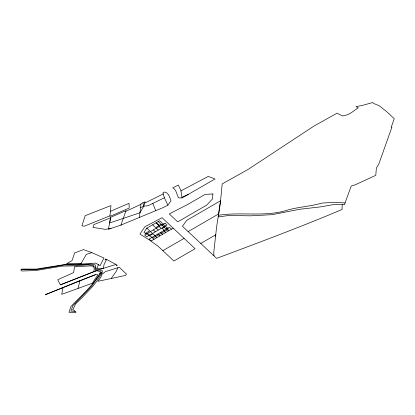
<?xml version="1.0" encoding="UTF-8"?>
<svg xmlns="http://www.w3.org/2000/svg" width="415" height="415" viewBox="0 0 415 415"><rect width="100%" height="100%" fill="white"/><g stroke="black" fill="none" stroke-linecap="round" stroke-linejoin="round"><path stroke-width="0.62" d="M342.188 204.642L342.059 209.492L341.633 209.663C300.46 227.078 258.519 242.682 216.651 258.358L182.46 226.268L186.755 220.324L220.567 200.767L222.196 183.902L247.957 169.512L313.896 126.119L337.047 113.165L342.577 115.987L347.812 114.67L351.443 112.605L358.244 107.755L355.914 106.655L362.238 105.431L372.722 102.547L373.692 103.47L379.149 105.721L386.458 111.459L394.25 118.737L391.179 127.317L391.947 127.057L378.729 164.267L376.384 167.997L375.777 175.322L354.296 185.23L353.798 185.074L351.163 186.159L344.45 204.637L333.722 204.559L320.359 206.893L299.526 209.3L271.986 214.68L250.686 215.821L228.572 215.51L218.316 216.936L220.567 200.767L216.526 227.653L213.73 252.709L213.99 255.863M110.421 211.287L129.018 203.319L129.221 208.055L109.923 216.402L110.971 205.555L85.205 215.686L81.926 225.796L84.359 226.175L109.98 215.81M215.65 236.545L215.821 234.74L200.772 243.455M111.049 228.437L105.374 229.324L93.048 227.43L93.852 224.614L110.597 217.839L109.586 222.985L140 212.745L143.818 206.182L145.068 201.757L141.033 203.739L139.414 217.419L120.915 225.096L108.414 229.298L110.701 217.284L126.004 210.633L120.915 225.096M99.776 273.34L102.391 272.479L96.488 281.593L92.96 286.122L82.237 297.498L75.618 303.853L72.692 309.948L73.865 310.083L76.059 312.454L69.056 312.324L70.716 306.835C81.112 295.537 93.474 285.52 100.695 271.742L96.55 270.725L95.139 269.6L95.211 267.395L93.65 266.306L90.294 265.901L74.441 266.835L73.657 272.598L57.732 279.736L60.372 284.856L93.847 271.618L94.247 268.884L93.292 265.273L87.7 264.791L76.37 265.849L62.219 266.098L35.778 270.533L21.87 271.011L20.75 270.051L21.622 269.076L36.292 269.096L65.088 264.485L80.733 264.106L95.606 263.105L100.119 265.647L103.937 258.047L91.876 252.616L83.405 249.623L74.695 252.917L72.003 260.589L66.576 263.738L81.164 263.354M63.018 287.756L61.685 294.37L92.363 283.222L97.696 275.031L96.986 274.263L95.341 274.74L79.644 280.711L45.287 294.728L95.341 274.74M78.036 288.441L79.867 280.955M98.526 264.511L96.788 268.692L103.319 268.323L115.946 264.438L105.612 258.903L104.954 259.915L106.619 259.442L104.072 264.464L103.319 268.323L93.847 271.618M117.844 267.805L116.319 271.187L111.204 278.517L97.873 281.303L100.731 277.407L102.194 274.082L105.623 271.54L119.297 267.286L126.502 274.128L125.543 275.389L111.204 278.517M80.733 264.106L86.346 254.354L91.876 252.616M167.904 205.181L170.949 200.886C169.652 197.504 168.9 192.742 164.584 192.005L162.919 192.845L164.376 197.779L167.904 205.181L163.131 207.609L139.414 217.419M145.411 233.287L149.722 230.787L146.905 228.141M161.051 224.225L159.018 225.402L156.196 222.756M149.499 235.808L152.943 233.811L155.755 236.451M164.273 227.244L162.234 228.426L165.046 231.067M167.292 227.923L165.876 228.743L158.229 221.579M173.195 228.172L150.91 241.105L158.115 246.256L173.89 261.004L195.107 248.699L162.052 217.709L144.908 226.746L139.912 234.081L151.107 240.985L149.084 239.092L169.413 227.311L171.426 229.199M188.135 231.596L218.752 213.85M162.841 250.681L184.073 238.36M182.123 197.939L180.93 190.599L178.346 185.069L172.749 187.876L174.139 188.747L175.592 190.501L178.445 197.856L182.123 197.939L215.027 178.964L208.19 176.427L180.971 190.859M144.674 203.148L163.235 193.929M164.376 197.779L148.176 205.664L143.818 206.182L140.524 207.609M125.745 211.365L140.955 204.32M181.967 197.307L188.275 194.391M60.372 284.856L96.55 270.725M218.544 215.286C240.41 211.8 262.903 216.77 284.597 210.986C296.746 206.893 309.642 206.712 321.91 203.091C329.64 202.484 337.374 202.375 345.067 202.951M21.17 269.584L35.809 269.677L64.221 264.946L76.614 264.931L91.352 264.039L95.362 264.998L96.083 269.221L102.567 270.902L91.762 285.987L72.936 305.653L70.799 311.126L75.219 311.297M162.083 224.837L164.091 226.725M166.508 228.997L168.521 230.885M156.144 222.788L159.163 225.625L155.677 227.643L152.658 224.806M159.178 226.523L161.191 228.411M163.603 230.678L165.616 232.566M156.273 228.203L158.286 230.092M160.698 232.359L162.711 234.252M153.368 229.884L155.381 231.778M157.799 234.044L159.811 235.933M150.463 231.57L152.476 233.458M154.894 235.725L156.906 237.619M147.564 233.251L149.576 235.139M151.989 237.411L154.001 239.299M152.808 203.412L155.718 210.706M142.91 202.816L143.818 206.182M212.931 193.924L212.464 198.998L206.644 205.145L177.734 221.869L169.247 213.943L187.44 204.621L205.072 194.428L212.931 193.924M116.641 264.822L116.179 265.678L117.284 265.418L116.641 264.822M146.817 228.193L143.958 232.39L153.068 238.008L168.506 229.059L159.656 220.749L146.817 228.193M164.983 223.156L144.659 234.937L146.671 236.825L166.996 225.044L164.983 223.156"/></g></svg>
